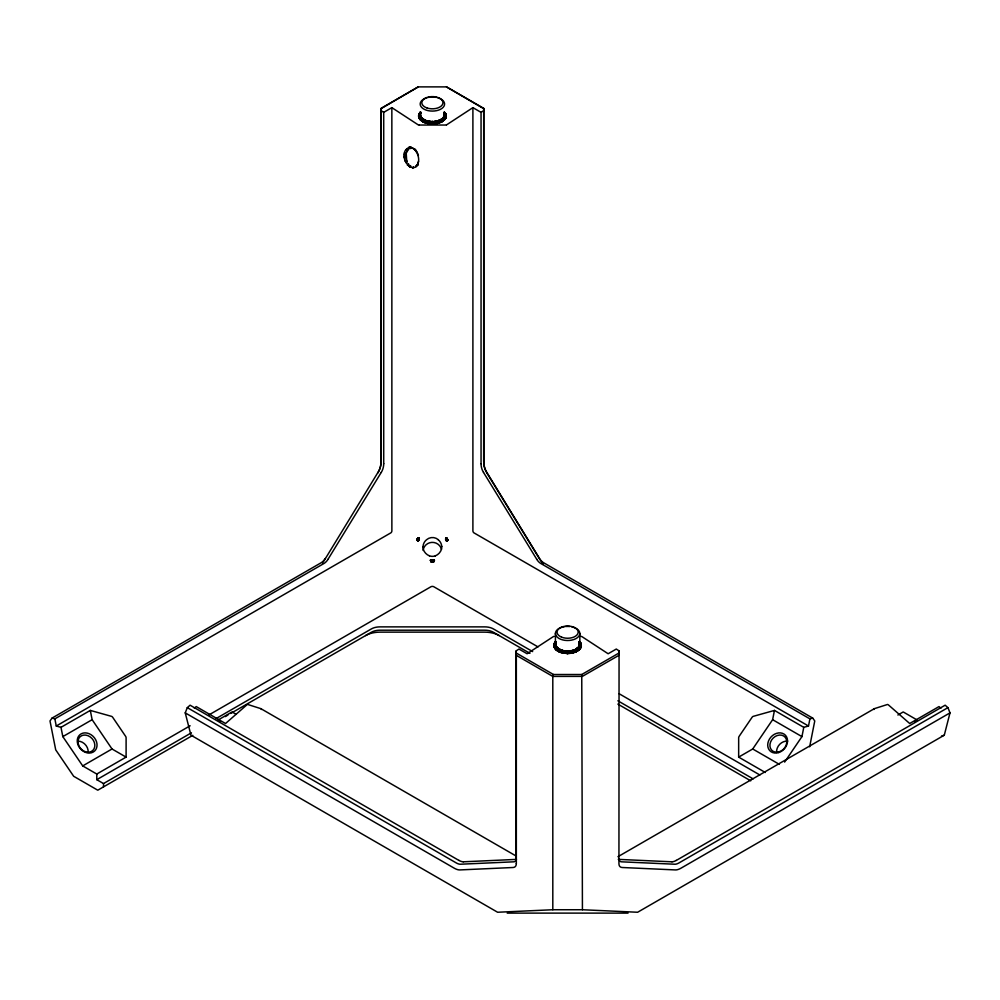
<?xml version="1.0" encoding="UTF-8"?>
<svg xmlns="http://www.w3.org/2000/svg" width="1000" height="1000" viewBox="0 0 1000 1000"><rect width="100%" height="100%" fill="white"/><g stroke="black" fill="none" stroke-linecap="round" stroke-linejoin="round"><path stroke-width="1.5" d="M434.375 560.212C429.588 558.913 430.975 562.737 433.725 560.438C434.625 560.725 433.188 562.038 431.863 560.062C432.137 563.862 430.325 558.55 432.212 560.275C432.375 563.962 430.55 557.975 430.75 560.887C431.138 562.438 435.062 561.625 432.8 561.775C428.488 563.55 435.487 557.163 433.812 561.85M432.375 124.325L432.375 121.237M481.05 463.675L481.05 112.35L472.9 107.638L472.9 530.725A2.025 1.425 74.3 0 0 473.587 532.537A2.037 1.425 73.8 0 0 474.025 532.9L808.5 726.012L809.912 718.863L812.7 718.088L814.762 720.938L809.65 746.8M483.663 461.375L483.725 108.362L446.512 86.888L418.25 86.888L381.037 108.362L380.925 462.887A12.188 8.525 -74.5 0 1 378.438 471.613L324.588 559.9A16.262 11.425 -74.3 0 1 322.375 562.85M483.725 108.362L483.837 462.887A12.188 8.525 74.5 0 0 486.325 471.613L539.538 558.5A12.2 8.575 74.4 0 0 543.8 562.85L812.7 718.088M567.612 653.75L567.612 650.662M447.025 539.675C447.287 536.287 443.575 539.938 447.312 539.612C446.688 537.75 446.012 539.025 447.125 540C449.787 539.412 444.825 539.612 446.962 541.05C448.688 540.025 447.125 539.688 446.575 540.988C447.375 539.913 447.6 539.075 446.775 538.05M438.475 120.75C432.275 122.9 423.688 123.763 419.175 118.025L419.3 113.95L420.6 112.638L419.975 115.325L422.088 119.675L430.262 121.587L429.975 123.837L438.225 123.212L443.638 119.562L444.538 113.987L444.487 118.287L442.05 121.562L431.175 123.938L428.8 123.688L429.225 121.463L423.738 119.875L420.65 117.888L419.5 115.75L419.862 112.613L420.538 112.037L418.612 115.288L418.762 116.675L423.1 121.225L430.2 122.662L438.475 120.75L439.288 122.9L442.962 121.112L445.238 118.688L445.575 114.6L444.225 112.037M444.35 112L445.725 113.925C448.325 122.475 441.337 115.95 442.938 120.013C446.175 121.037 446.587 114.688 444.525 112.675C447.137 113.925 445.487 116.875 444.487 113.888C446.2 120.787 436.025 123.912 431.2 123.75C432.4 119.25 424.875 122.75 422.675 120.3C416.3 120.625 420.938 108.5 419.712 115.6C419.387 118.162 428.875 126 419.4 118.713C417.587 117.238 423.1 112.362 418.775 114.6M561.775 652.638L562.463 650.462L570.862 651.95L577.675 650.163L580.2 648.012L580.962 643.35L579.462 641.462L580.237 645.662L575.45 649.6L576.5 651.525L574.45 652.25L566.525 652.025L560.625 649.85L559.688 651.95L555.712 648.487L555.513 643.312L554.212 645.362L554.625 648.138C555.763 652.163 571.3 654.625 563.438 650.938C562.137 656.5 550.763 646.425 555.612 642.575C550.037 653.162 569.837 655.65 576.5 651.525C578.938 650.625 579 650.1 577.65 648.487C578.962 646.875 581.188 644.463 579.4 642.062M423.038 119.188C420.962 121.337 423.85 123.375 425.875 122.312C426.863 119 417.362 118.138 420.6 112.95L419.55 115.1L421.138 118.35L419.862 119.362M419.188 538.188C418.325 541.112 416.225 539.862 418.438 538.913C418.075 535.887 419.812 542.388 417.362 540.575C415.675 539.625 419.4 536.512 419.237 538.95C417.463 542.137 418.35 540.288 419.35 538.188M558.987 649.062L561.512 650.175L560.85 652.163L556.038 648.213L555.462 643.475L555.025 648.012L557.837 651.05L558.987 649.062L565.462 651.8L572.025 652.163L579.575 649.4L580.6 648.138L579.075 646.612L579.9 644.538L579.8 633.462M431.85 561.888C430.788 557.812 434.025 563.7 433.45 560.225C433.762 562.663 433.65 559.375 433.663 561.062C429.387 562.925 431.938 557.8 432.062 561.663M431.05 561.8L430.387 560.212M444.575 114.663C443.4 127.3 412.962 125.5 420.662 112.062L419.038 113.925L418.612 116.688C421.238 122.888 429.762 121.75 434.513 121.962C434.963 126.7 442.3 120.738 444.062 118.888L444.575 114.663L445.325 117.938L442.537 120.825L432.375 123.562L425.475 122.9C432.875 122.675 422.3 120.25 420.562 118C417.125 112.65 422.337 110.5 419.188 117.287M433.988 560.95L433.275 559.9L433.275 561.763L432.287 560.225L433.688 561.788L433.4 559.913L433.9 561.263L432.5 562.038L431.6 560.05M434.55 122.525C458.812 111.1 430.075 128.975 426.838 122.737C427.325 119.288 416.812 119.038 420.363 112.675M444.588 115.625L444.55 114.275L444.363 117.175L442.837 119.9L435.925 123.612L435.538 121.463L436.55 121.275L437.113 123.488L440.988 121.862L444.162 118.987M432.738 561.962L432.163 560.775L430.625 560.612L433.125 561.8L432.85 559.913L433.837 561.562L432.212 559.95M446.213 539.825L446.925 539.312L446.375 538.125L445.55 539.05L446.512 538.1L447.762 539.738M423.038 547.112L423.05 546.462A9.412 9.338 -0.2 0 1 426.587 539.712A8.713 8.413 0 0 1 438.237 539.65M579.725 642.625L579.837 645.987L576.95 648.612L578.088 650.487L574.525 652.325L573.812 650.95L566.55 651.1L566.413 653.363L559.087 651.2L555.8 647.425L555.55 643.2L553.85 644.712L554 646.8L555.6 645.312L558.587 650.312L565.237 653.188L567.612 653.388L567.612 651.125L574.637 650.225L578.587 648.675C581.275 646.9 581.825 643.812 579.4 642.375L580.45 645.825C576.95 648.612 581.125 650.562 578.75 647.537C579.938 644.463 580.087 639.475 581.1 646.075C577.762 652.275 569.425 651.838 563.438 650.7M419.038 538.175C413.162 541.237 422.062 539.725 417.1 539.388M417.863 163.6C421.4 156.45 412.587 141.1 405.55 150.238C398.938 159.35 414.775 177.138 418.537 161.425M418.162 538.413L419.312 538.575L418.212 538.088L417.413 538.888L419.1 539.325L416.962 540.05L418.612 538.15L416.9 540.262L418.025 539.925L417.413 538.888L419.038 539.462L417.512 538.775M418.75 538.162L418.338 539.375M446.287 538.212C445.788 541.462 447.837 541.163 446.863 538.438C446.675 537.362 444.925 539.95 446.737 539.012M580.65 636.362A1.925 1.113 0 0 1 581.6 636.5L581.75 636.55A2.087 1.2 0 0 1 582.125 636.75L608.138 653.75L616.287 649.05L619.062 650.875L618.888 655.35L582.35 676.388L552.8 676.413L516.337 655.35L516.163 650.875L518.938 649.05L527.087 653.75L553.275 636.65A1.988 1.15 0 0 1 554.163 636.388M418.475 538.125L417.575 539.5L418.537 539.825M444.525 112.675L446 115.288L445.725 118.05L444.162 116.487L441.075 120.125L436.675 122.338L427.75 123.312L423.5 122.1L424.538 120.05M443.038 120.113C433.562 126.988 439.412 119.288 441.725 119.188C443.162 124.375 447.463 114.938 444.288 113.1M558.725 651.525C561.85 649.038 555.913 648.4 555.825 646.025C555.163 648.587 552.95 646.425 555.175 645.475C555.375 648.688 563.188 654.038 568.812 653.363C567.55 648.587 575.725 652.5 577.913 649.1L570.8 651.388L565.5 651.012C571.4 653.55 586.075 649.638 579.575 641.425M416.725 540.125C419.975 541.188 416.438 540.737 417.863 538.013M423.488 120.65L423.762 119.637L419.85 116.15L420.6 112.837M560.85 652.163C557.413 651.45 554.05 647.188 555.45 643.413L554.288 646.75L555.65 649.4L557.038 647.837L556.15 646.488L555.15 647.95L557.025 650.537L558.275 648.612L564.4 651.675L572.1 652.412L577.388 651.05L576.237 649.062M444.775 119.325L445.462 116.525L444.438 113.55C447.125 118.012 442.287 122.475 438.038 122.95M557.038 647.837C554.625 649.95 552.537 644.825 555.65 641.425M420.037 115.225L420.562 113.025L420.037 115.225L421.138 118.35M420.238 114.05C420.95 115.113 420.513 119.2 418.775 117.375L420.412 119.975L421.825 118.175M444.062 118.888L445.062 117.825L444.363 113.475M420.037 118.45L420.925 117.062M417.95 539.375C417.075 539.325 418.237 540.712 417.238 539.375M420.175 115.625L420.387 113.475L420 116.775M445.363 118.713C444.338 117.275 444.188 112.2 446.2 115.988C443.625 120.013 445.475 111.4 443.2 119.025L438.625 121.662M435.613 122.387L429.012 123.062L422.612 121.625L429.075 122.8L437.738 122.225M418.562 115.988L420.575 113.062L420.275 113.888M420.55 113.175L419.45 117.175L420.662 119.875L424.85 122.075L430.163 122.938M420.387 117.175L420.225 114.162L419.938 114.787M445.213 116.4L446 115.288L444.9 112.613M558.825 651.45C555.513 650.025 553.6 645.662 555.712 642.525M555.2 644.75L555.462 643.475M556.3 649.987C558.7 648.688 553.75 645.95 555.462 643.587C554.675 651.688 564.812 654.338 571.188 653.112C569.487 650.113 573.587 650.812 575.55 650.1M571.95 651.9C571.812 648.95 578.162 650.525 579.425 647.425L579.425 642.45C585.9 650.75 567.65 655.875 561.375 651.087C586.163 652.925 563.488 655.588 556.962 649.538M580.337 648.062L581.375 646.112L579.913 645.263L579.487 642.7L579.125 646.85L574.612 649.85L575.538 651.95L566.462 652.837L557.987 649.6M577.725 648.737L573.787 650.812L577.987 649.225L579.425 647.425L580.237 645.662L579.438 642.6M579.95 647.875L580.45 644.525M580.825 646L580.962 644.688M420.7 112.6L419.9 115.425L418.7 115.988M446.35 538.562C445.138 540.275 447.262 538.112 447.925 540.037M446.087 539.712C447.238 540.638 445.925 539.825 447.638 539.35M567.612 652.05L573.062 651.912L577.875 650.337L580.688 647.412L581.287 645.413L579.338 641.488C583.325 646.637 575.388 649.488 572.825 651.1C574.412 655.35 564.5 652.163 562.3 651.513M563.413 651.213L561.5 650.425M564.038 653.112L564.462 650.888L562.45 650.713M428.875 123.513C425.613 123.488 437.675 123.975 438.713 121.938M446.712 539.562L447.6 539.65L446.325 540.75L446.925 538.25L447.062 540.775L447.587 539.575M447.8 539.85L446.675 541.062L447.6 540M555.825 648.413L554.55 646.663L555.475 643.062L554.675 647.375L559.25 650.987M555.363 644.425L555.438 643.7M405.213 160.9L406.95 161.125L405.163 160.738L406.65 160.25L406.225 153.3L408.65 148.825L412.537 148.012L416.562 151.287M417.425 539.763L418.6 540.525L417.6 539.712M424.475 120.55L426.175 121.525L432.375 121.7L432.375 123.963C437.8 123.625 445.763 120.45 444.438 113.775L445.513 115.862M433.512 561.025C433.787 559.075 433.938 561.938 432.475 561.912M579.4 648.413L580.55 646.6L580.688 643.375C578.425 639.5 582.525 651.175 579.388 645.913M418.9 538.175L418.338 538.75M418.738 538.375L417.962 538.112L417.713 539.1M433.338 561.013L433.137 559.9L433.663 561.062M432.2 561.038L432.85 561.912L430.8 561.038M560.288 651.137L556.975 648.088L555.6 645.312M436.625 122.05L442.388 118.938L444.55 115.5M420.35 116.112L420.138 115M574.525 652.325L566.5 652.45L559.775 649.6M446.3 539.963L446.95 540.887L445.712 538.175M446.287 539.738C448.2 537.7 445.625 542.112 447.775 540.175M563.25 652.038L556.562 647.062M571.188 653.112L562.062 652.163L557.737 649.95L557.05 647.6L559.637 650.238L562.337 651.375M774.463 710.413L753.263 716.35A2.037 1.175 -60 0 0 752.025 717.362L739.225 736.213A2.037 1.175 -60 0 0 738.662 737.85L738.662 757.113L752.725 748.988L772.625 719.688L774.463 710.413L803.775 727.337L808.5 726.012M784.638 762.087L801.938 736.612L803.775 727.337M419.575 114.5L420.037 113.275M554.837 645.1L555.55 642.975L554.888 645.75L557.15 649.338M419.9 114.325L419.25 115.862L419.938 117.675L422.75 120.175L427.1 121.95L432.375 122.487M420.012 114.7L420.375 113.438M434.5 121.838L441.337 120.775L444.675 115.838M444.538 116.463L445.337 115.15L444.525 113.637L445.988 114.6M444.6 118.375L445.1 116.325M431.763 561.525L430.487 560.163L430.938 561.712M554.4 644.663L555.35 642.087L553.85 644.712L554.263 643.35L555.475 642.1L554.15 644.038L554.538 645.95M580.337 645.75L579.837 647.8C576.15 652.4 569.712 652.2 564.412 651.525M580.087 646.287L579.763 643.475M555.375 643.925L555.55 643.2M458.975 860.45L190.087 705.2L187.3 707.638L185.238 712.875L190.95 735.188L497.612 912.25L552.812 909.737L582.425 909.737L637.625 912.25L944.287 735.188L950 712.875L947.938 707.638L945.15 705.2L676.263 860.45M447.062 539.35C444.312 538.038 447.738 539.487 447.312 539.5M421.012 119.65C426.613 123.263 435.9 123.663 441.725 119.188L433.462 122.463L433.587 123.938M436.65 122.2C431.675 123.35 424.712 124.65 424.538 120.175M580.45 645.825L580.688 643.375M556.8 648.45L561.225 651.488L566.462 652.962M578.587 648.675L579.6 642.9M580.175 647.175L580.425 643.35M432.375 121.7C427.837 122.25 422.525 120.575 420.163 116.562M446.138 539.55L447.025 538.488L447.188 539.538M442.55 119.438L444.387 115.887L444.487 118.287M446.587 539.825L447.275 540.688L447.312 539.612M579.763 643.587L579.412 646.137M433.963 560.862C434.6 559.438 432.762 561.325 431.863 560.875M419.038 113.925L420.412 112M618.962 653.037L581.75 674.513L553.475 674.513L552.8 676.413L552.812 909.737M425.262 121.188L421.325 117.638M555.037 643.825L554.8 647.312M417.925 163.412L417.925 165.263L418.212 162.65L417.962 163.287M446.15 538.15C445.788 539.087 444.913 538.488 446.587 538.763M445.312 117.175L445.062 117.825L445.588 115.237M579.625 645.312L578.713 647.412M444.175 116.713L444.387 115.887M444.6 116.562L441.838 119.8M445.075 117.037L440.825 121.675L440.213 120.05L433.462 122.463L434.5 121.587M554.35 645.337L555.712 642.087M554.8 643.925L555.15 642.712M431.3 561.475L430.812 560.025L431.05 561.663M417.575 539.788C419.275 541.712 415.412 539.513 418.9 539.712M417.812 539.425C418.387 539.188 417.912 541.65 417.463 540.425M554.55 644L554.125 646.075M446.425 539.925L446.175 540.562L447.188 539.812M580.237 645.662L579.675 646.712M555.55 642.975L555.388 647.8M580.562 645.888L578.875 648.988L576.5 650.075M421.9 121.062L421.062 120.562L422.212 119.438M554.925 643.875L555.375 643.125L554.263 643.35M447.663 540.375L446.863 541.188M420.475 118.1C422.362 122.025 427.438 122.15 431.287 122.6M555.388 642.663L554.8 646.538M445.188 117.888L444.275 119.062M419.812 113.863L420.275 113.2M444.162 116.487L442.45 119.188L440.238 120.288M443.975 117.662L444.162 116.6M444.712 117.587L442.837 119.9M555.05 643.288L555.6 642.1L554.538 643.375M554.425 644.025L555.275 642.7M328.013 559.288L381.25 472.413M444.4 119.138L442.15 121.625L440.825 121.675M421.413 120.375L420.412 119.975L423.85 121.775L428.05 122.475L437.537 121.037L437.625 121.812M580.188 646.388L574.663 650.35M577.987 649.225L580.425 646.538M557.312 649.1L555.413 645.05L555.425 633.462M556.213 648L555.55 646.712M418.413 539.562L418.088 539.188M443.438 117.75L443.862 117.3M443.775 118.575L444.525 114.05L445.05 115.6M554.763 642.712L555.775 641.462L555.212 642.075M581.225 644.025L579.538 642.8C582.725 646.75 579.025 650.35 573.85 651.087M325.238 558.513A12.2 8.575 -74.4 0 1 320.962 562.85L52.062 718.088L50 720.938L55.712 749.85L73.662 776.275L97.775 790.2L192.787 735.337M442.95 118.3L443.425 117.638M417.8 541.05L418.6 540.525L417.562 540.125M554.9 642.725L554.288 644.038M579.125 646.85L579.975 644.125M580.062 647.1L576.388 649.812M442.962 118.413L439.5 121.188L440.3 122.525M446.05 538.55L445.6 539.188L446.688 539.325M444.65 119.275L442.75 120.988L435.887 123.513M576.962 648.725L579.075 646.612M578.263 648.088L578.663 647.175M574.25 651.963L578.812 649.938L580.825 647.45M432.375 561.05L433.275 561.763M580.6 648.138L577.875 650.337L573.112 652.038M418.25 86.888L381.1 108.612L381.1 461.375A16.262 11.387 -74.4 0 1 377.8 473.013M408.688 166.363L409.712 165.35L408.612 166.3M580.075 647.95L575.7 650.5M444.35 119.975L442.25 120.525M443.35 120.375L445.85 117.35L444.387 113.15L446.15 116.688M578.225 647.962L576.237 649.175M577.075 649.225L578.862 647.775M442.088 120.3L438.95 122.425L432.375 123.875M442.612 119.55L441.275 120.65L442.15 121.625M194.338 708.238L196.225 706.587L225.538 723.512L246.737 704.975A2.037 1.175 -60 0 1 247.975 704.55L260.775 708.625A2.037 1.175 -60 0 1 261.337 709.475M419.762 114.963C417.337 115.938 420.6 118.987 421.912 119.9M447.388 540.575L446.675 541.062L447.188 540.325M442.013 120.175L442.675 119.675M442.863 121.062L443.587 120.512M578.7 649.875L579.462 649.35M446.037 540.337L446.9 539.9M579.338 649.3L575.075 651.388M472.9 107.638L446.9 124.65A2.087 1.2 0 0 1 446.512 124.838M481.05 112.35L483.837 110.525M418.425 155.787L417.675 153.4M441.95 120.05L441.275 120.65L441.8 119.675M577.025 649.1L575.638 650.362L576.438 649.95M577.837 648.988L578.425 648.45M556.525 649.875L556.125 649.163M437.537 121.287L440.213 120.05M383.713 463.675L383.713 112.35L391.85 107.638L418.05 124.75A1.988 1.15 0 0 0 418.938 125.013M52.062 718.088L54.85 718.863L323.738 563.625A12.188 8.612 -74.5 0 0 328.038 559.312M54.85 718.863L56.262 726.012L390.737 532.913A2.037 1.438 -75.2 0 0 391.188 532.562A2.025 1.462 -75.5 0 0 391.875 530.725L391.85 107.638M60.987 727.337L90.3 710.413L111.5 716.35A2.037 1.175 60 0 1 112.737 717.362L125.538 736.213A2.037 1.175 60 0 1 126.1 737.85L126.1 757.113L96.788 774.038L82.713 765.913L62.825 736.612L60.987 727.337L56.262 726.012M62.825 736.612L92.137 719.688L90.3 710.413M82.713 765.913L112.025 748.988L126.1 757.113M96.788 774.038L96.788 779.675L190.138 725.775M209.075 714.837L430.938 586.75A2.037 1.175 0 0 1 433.812 586.75L537.987 646.888M96.788 779.675L103.525 783.562L191.438 732.8M215.787 718.75L371.337 628.938A12.188 7.037 0 0 1 379.95 626.875L484.8 626.875A12.188 7.037 0 0 1 493.425 628.938L532.65 651.587M225.25 716.6L227.963 715.037M230.662 713.475L371.337 632.263A12.188 7.037 0 0 1 379.95 630.2L484.8 630.2A12.188 7.037 0 0 1 493.425 632.263L529.95 653.35M617.95 856.7L874.362 708.662M897.887 715.025L903.213 711.95L917.288 720.075L914.613 721.612M947.938 707.638L679.05 862.887A12.2 5.062 -48.7 0 1 674.775 864.225L621.538 861.825A12.188 5.038 -49.2 0 1 619.125 858.888M950 712.875L681.112 868.112A16.262 6.75 -48.9 0 1 675.413 869.925L622.175 867.5A16.25 6.737 -49 0 1 618.938 863.612L619.062 650.875M432.188 560.6L430.688 560.75L431.8 561.362M430.9 560.812L430.588 560.112L432.1 561.112M441 119.75L438.5 121.125M440.4 120.938L441.213 120.512M575.513 649.975L576.3 649.562M446.413 538.737L445.65 539.312L446.163 538.325M447.025 540.138L446.413 540.837L446.975 540.062M419.787 118.588L427.062 122.088M405.925 162.625L407.312 161.975M418.55 539.963L417.7 540.188M432.062 561.275L432.55 559.95M577.875 650.337L571.912 651.762M439.5 121.188L440.312 120.675M440.525 121.2L432.375 123.438M439.837 121.962L440.737 121.562M573.725 650.425L575.462 649.712M574.938 651.137L577.575 650.062M437.875 122.613L435.812 123.3M439.375 120.55L436.575 121.65M439.775 121.838L435.712 122.938M573.763 650.688L569.75 651.525L574.637 650.225M575.75 650.625L570.825 651.675M572.025 652.163L574.875 651.012M574.05 651.612L575 651.263M432.362 561.812L433.237 561.625M941.525 736.075L944.287 735.188M573.713 650.3L569.738 651.263M572.863 651.237L573.787 650.812M573.95 651.363L569.825 652.362L569.75 651.525M557.05 647.725C561.325 651.975 568.488 653.787 574.175 651.85M418.713 539.038L419.3 538.7L418.537 538.625M433.775 560.938C431.413 560.6 433.65 560.95 432.362 561.2M405.163 160.738L406.688 160.375M437.537 121.163L435.538 121.575M572.288 652.825L573.337 652.475M406.05 157.363L404.462 157.7L406.062 157.475M425.538 122.825L434.575 122.8M573.275 652.375L574.375 652.163M430.825 560.85L431.925 561.237M418.85 115.962L419.7 117.825M436.6 121.912L433.45 122.05M571.888 651.625L565.5 651.137M432.375 122.625L433.45 122.325M434.6 122.938L435.688 122.8M435.775 123.188L433.5 123.025M435.85 123.413L433.562 123.75M431.55 561.163L431.425 561.613M573.162 652.163L570.95 652.362M406.012 157.012L404.4 157.188L406.025 157.125M418.738 540.112L417.65 539.987M434.113 560.087L432.337 560.65M404.363 156.688L405.975 156.387M572.2 652.638L569.825 652.362M433.512 123.287L434.663 123.325M569.738 651.137L563.425 651.075M568.713 652.175L569.8 652.087M569.875 652.625L566.475 652.712M570.013 653.275L563.2 652.163L557.5 648.737M432.212 560.275L430.925 559.987L431.763 560.862M580.462 642.712L579.875 642.087M418.9 115.288L419.525 113.275M430.238 122.238L435.538 121.463L429.162 122.25L425.213 121.325M433.05 560.7L433.812 560.8M463.25 861.812L516.487 859.388M433.5 123.162L428.95 123.3M433.537 123.537L428.8 123.688M565.487 651.263L564.45 651L569.738 651.388M570.975 652.487L566.487 652.588M431.525 560.375L432.2 560.438M419.263 125.037L445.412 125.037A1.925 1.113 0 0 0 446.225 124.938M507.2 913.112L628.038 913.112M406.025 154.7L404.35 154.787M431.312 121.912L433.438 121.675L428.212 121.388M427.025 122.225L433.475 122.737L431.262 123.162M431.275 122.888L432.375 122.912M431.225 123.537L432.375 123.562M566.538 651.888L567.612 651.912M567.612 652.337L563.275 651.9M444.963 114.4C443.525 112.9 446.887 114.862 445.238 113.275M416.625 152.225L417.425 152.838M404.538 153.238L406.225 153.3L404.562 153.112M671.988 861.812L618.75 859.388A12.188 5.062 -48.7 0 1 618.263 859.325M568.7 651.888L569.788 651.95L567.612 651.637M431.312 121.788L429.225 121.575M431.262 123.025L422.713 121.562M431.25 123.287L427.85 123.1M566.512 652.175L563.337 651.625M565.375 652.5L566.5 652.45M427.163 121.675L430.25 122.1M429.15 122.387L430.213 122.525M564.388 651.812L565.45 651.95L564.4 651.675M565.4 652.362L560.35 651.012M429.2 121.962L426.238 121.263L421.275 117.987M418.85 538.612L418.475 538.812M416.575 152.113L416.75 151.575M427.225 121.163L428.2 121.512M427.887 122.987L425.688 122.638M564.212 652.613L565.312 652.875M445.075 114.45L444.725 113.275M407.537 150.05L405.9 149.65L407.488 150.125M565.475 651.525L561.512 650.175L562.463 650.588M444.938 113.863L444.6 113.238M564.15 652.837L562.062 652.163M424.925 121.962L420.538 119.925M426.987 122.362L424.1 121.45M562.425 650.975L557.55 648.612L555.837 645.913M562.112 652.038L558.65 650.2M446.312 538.387L447.025 538.925M417.725 539.825L418.6 540.225M406.65 148.713L408.2 149.238L406.712 148.637M424.3 121.075L421.825 120.013M562.463 650.462L563.438 650.812M424.988 121.838L425.938 122.188M424.538 122.45L425.613 122.737M560.087 651.5L562.013 652.275M562.4 651.1L563.312 651.762M424.35 120.938L425.175 121.463M559.763 649.712L561.487 650.55M559.175 651.1L560.15 651.388M422.225 120.825L423.1 121.225M420.725 117.775L423.75 119.75M410.075 148.05L408.675 147.413L410.012 148.062M562.362 651.237L558.162 649.225L556.15 646.612M409.675 147.213L410.988 147.863L409.762 147.2M415.475 149.9L414.725 149.525L415.538 149.963M415.175 149.6L414.412 149.225L415.262 149.688M447.163 539.312L446.5 538.913M424.513 120.425L423 119.55M424.45 120.675L422.962 119.675M424.237 121.2L421.325 119.362M423.775 121.862L421.512 120.3M559.587 650.362L556.425 647.663L555.438 644.925M561.413 650.95L558.25 648.85M412 147.9L410.9 147.262L411.925 147.887M483.663 108.612L446.512 86.888M809.912 718.863L541.025 563.625A12.188 8.612 74.5 0 1 536.725 559.312M772.625 719.688L801.938 736.612M752.725 748.988L779.375 764.375M738.662 757.113L765.312 772.487M619.163 693.75L759.862 774.987M617.863 700.788L753.125 778.875M617.863 704.1L750.75 780.825M516.263 653.037L553.475 674.513M260.875 708.662L515.887 855.888M236.025 714.25L232.025 711.95L217.963 720.075L220.625 721.612M187.3 707.638L456.2 862.887A12.2 5.062 48.7 0 0 460.462 864.225L513.7 861.825A12.188 5.038 49.2 0 0 516.125 858.888L516.163 650.875M185.238 712.875L454.125 868.112A16.262 6.75 48.9 0 0 459.825 869.925L513.062 867.5A16.25 6.737 49 0 0 516.3 863.612M418.075 538.938L419.2 539.075L417.788 538.638M423.6 120.388L422.875 119.925L423.55 120.512M422.013 120.988L422.812 121.487M423.025 119.425L423.738 119.875M559.637 650.238L560.45 650.75M557.65 650.062L558.413 650.55M422.262 119.312L421.062 118.462M380.925 110.525L383.713 112.35M558.263 648.725L557.625 648.125L558.975 649.3M558.275 648.612L558.987 649.175M447.137 540.462L446.7 539.837M420.775 119.812L419.438 117.938M557.35 650.337L558.038 650.913M558.162 649.225L558.837 649.812M940.9 708.238L939.013 706.587L909.7 723.512L888.5 704.975A2.037 1.175 60 0 0 887.262 704.55L874.463 708.625A2.025 1.175 60 0 0 873.913 709.475M422.15 119.55L420.775 117.662M557.062 649.438L555.275 647.013M443.537 119.462L443.075 118.787M420.8 118.787L419.175 116.575M431.625 560.212L431.388 561.163M444.4 112.675L446.15 115.288M420.475 119.062L421.112 119.562M556.013 649.237L554.288 646.75M421.812 118.3L420.188 114.663M421.737 118.663L420.375 115.887L420.55 116.838M444.825 116.05L444.787 115.325M557.45 648.863L555.788 646.263M433.088 560.212L433.438 560.862M420.6 118.987L420.087 115.838M579.288 642.025L580.3 643.325M92.137 719.688L112.025 748.988M486.938 473.038L540.175 559.9A16.262 11.425 74.3 0 0 543.212 563.688M483.512 472.413L536.75 559.288M445.325 113.938L445.712 114.612M420.6 116.487L420.913 117.188M420.825 117.537L420.275 116.35M420.562 118L420.087 116.675M580.337 642.725L580.825 643.363M579.412 642.487L579.788 643.7L579.625 642.862M445.188 113.925L445.438 114.575M419.688 117.037L419.938 117.675M580.175 643.288L580.75 645.288M579.95 643.188L580.337 644.463M579.388 642.262L580.087 643.75M555.55 645.662L556.013 647.087M581.75 674.513L582.425 909.737M555.462 644.812L555.425 644.087L555.812 646.137M419.3 116.525L419.038 115.262M446 115.288L446.2 115.988M420.238 115.275L420.325 116.225M555.475 646.812L555.125 644.85M555.037 646.388L555.163 647.1M431.188 560.887L430.7 560.062L431.463 561.013M555.462 644.7L555.6 645.425M444.675 115.113L444.588 114.388L444.862 115.425M555.275 644.65L555.25 645.375M419.375 115.812L419.425 116.463M445.213 115.1L445.262 115.75M516.337 655.35L516.337 863.637M103.525 783.562L103.525 786.875M571.788 626.85A12.188 7.037 0 0 1 577.175 637.837A12.188 7.037 0 0 1 557.425 637.337A12.188 7.037 0 0 1 564.462 626.663M565.5 626.538A12.188 7.037 0 0 1 569.725 626.538M463.225 861.775A12.188 5.038 48.5 0 1 458.963 860.387M676.275 860.387A12.188 5.038 -48.5 0 1 672.013 861.775M437.537 97.662A12.188 7.037 0 0 1 441.95 108.413A12.188 7.037 0 0 1 422.812 108.413A12.188 7.037 0 0 1 427.225 97.662M428.212 97.425A12.188 7.037 0 0 1 436.55 97.425M383.725 463.663A12.188 8.588 -74.3 0 1 381.262 472.425M483.5 472.425A12.188 8.588 74.3 0 1 481.037 463.663M486.962 473.013A16.262 11.387 74.4 0 1 483.7 461.388M434.538 560.325A9.35 9.113 0 0 1 430.487 560.375M423.1 550.4A9.35 9.113 0 0 1 441.475 549.362M438.175 539.712A9.4 9.338 -0.3 0 1 441.712 546.462M441.838 546.438A8.688 7.037 -47.7 0 1 435.312 555.862M429.45 555.85A8.713 7.062 47.6 0 1 422.887 547.087M435.312 555.887A9.3 9.237 -0.1 0 1 429.45 555.887M776.65 752.45A9.35 7.575 -47.7 0 1 787.663 741.175M77.8 741.125A9.35 7.575 47.7 0 1 88.112 752.45M365.588 635.575A20.325 11.738 0 0 1 379.95 632.137L484.8 632.137A20.325 11.738 0 0 1 499.175 635.575M416.4 165.7L416.112 166.612L416.4 165.7M416.812 165.263L416.538 166.125L416.812 165.263M417.55 164.188L417.275 164.988L417.55 164.188M417.238 164.713L416.925 165.588L417.238 164.713M413.375 166.962L412.775 168.088L413.45 166.962M410.613 166.05L409.688 167.138L410.688 166.1M408.612 164.137L407.463 165.075L408.612 164.137M410.375 147.963L409.012 147.325L410.288 147.988M411.362 147.85L410.012 147.2L411.362 147.85M407.188 150.612L405.55 150.238L407.15 150.7M415.925 150.412L415.325 150.213L415.925 150.412M414.663 149.15L413.775 148.65L414.663 149.15M561.55 637.137A10.562 6.1 0 0 0 578.138 632.675A10.562 6.1 0 0 0 563.15 626.613A10.562 6.1 0 0 0 561.55 637.137M427.1 108A10.562 6.1 0 0 0 442.95 102.713A10.562 6.1 0 0 0 427.1 97.425A10.562 6.1 0 0 0 427.1 108M77.725 744.087A11 8.912 47.6 0 0 94.55 751.1A11 8.912 47.6 0 0 89.15 733.713A11 8.912 47.6 0 0 77.725 744.087M778.775 752.537A11 8.912 -47.6 0 0 785.575 735.387A11 8.912 -47.6 0 0 768.512 740.975A11 8.912 -47.6 0 0 778.775 752.537M78.425 744.575A9.35 7.575 47.6 0 0 92.713 750.537A9.35 7.575 47.6 0 0 88.125 735.75A9.35 7.575 47.6 0 0 78.425 744.575M779.325 751.762A9.35 7.575 -47.6 0 0 785.1 737.175A9.35 7.575 -47.6 0 0 770.6 741.925A9.35 7.575 -47.6 0 0 779.325 751.762"/></g></svg>
